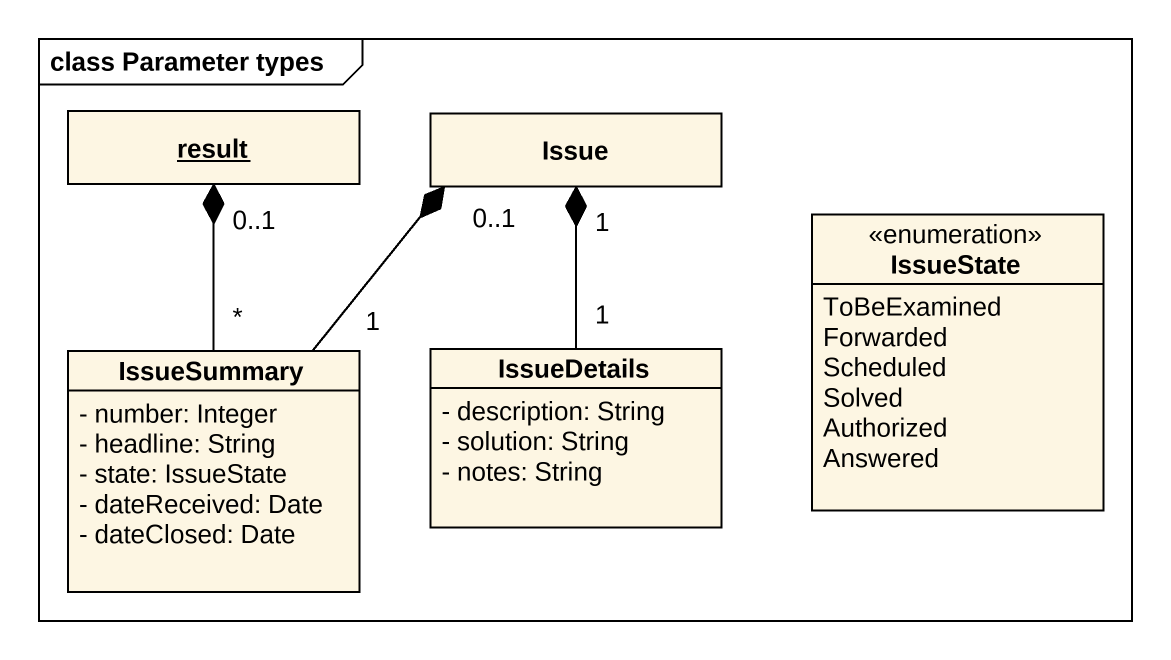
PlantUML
@startuml
mainframe class Parameter types
hide circle
hide empty members
skinparam classAttributeIconSize 0
object result
class Issue
enum IssueState {
  ToBeExamined
  Forwarded
  Scheduled
  Solved
  Authorized
  Answered
}
class IssueSummary {
  - number: Integer
  - headline: String
  - state: IssueState
  - dateReceived: Date
  - dateClosed: Date
}
class IssueDetails {
  - description: String
  - solution: String
  - notes: String
}
IssueSummary "*" -up-* "0..1" result
IssueSummary "1" -up-* "0..1" Issue
IssueDetails "1" -up-* "1" Issue
@enduml
